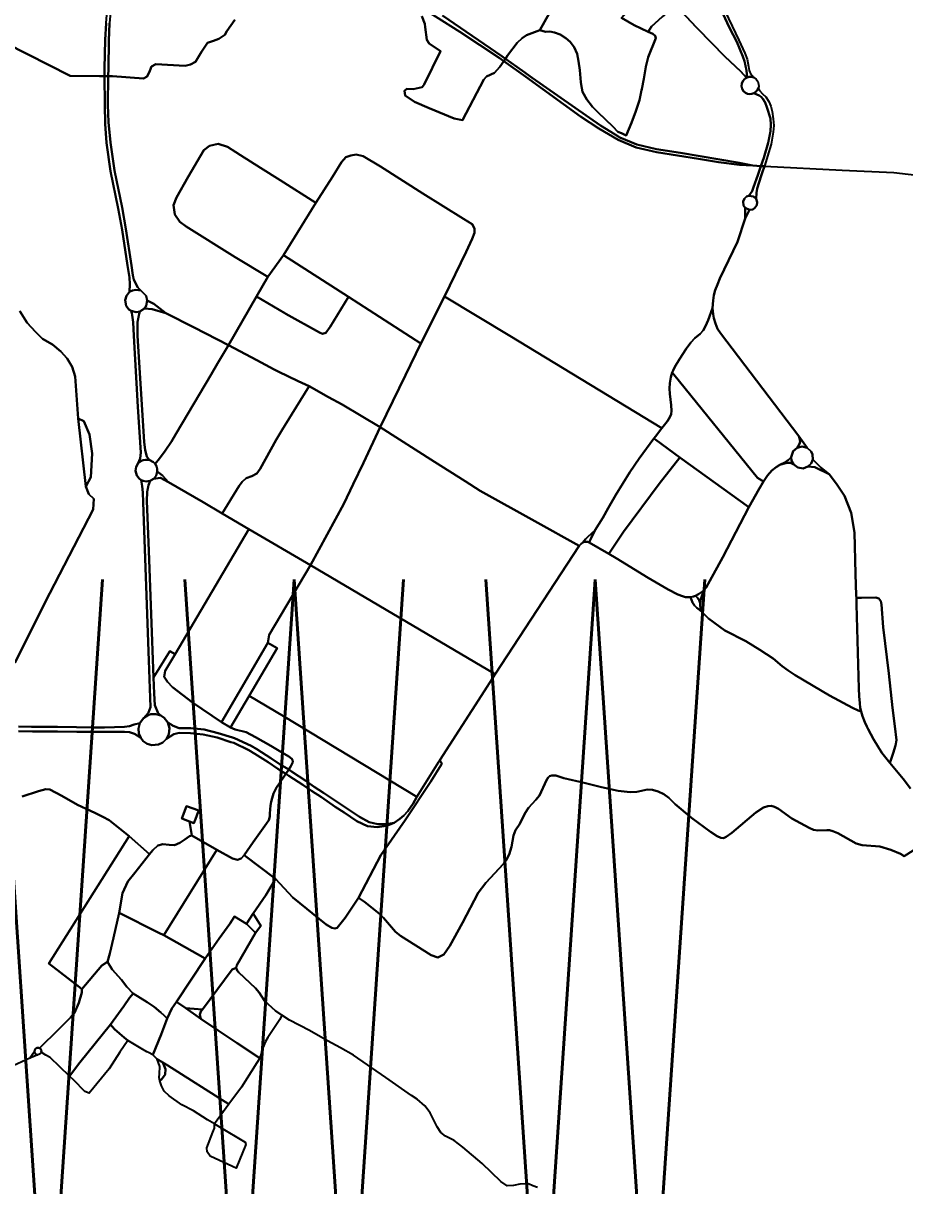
# Model space of a CAD drawing. Header units: millimetres. Extents: x -5124 to 18012, y -6362 to 5362.
# Drawn here: x 1551 to 3516, y -5008 to -2417 of the extents above; entities that cross this region are included whole.
import ezdxf

# ---------------------------------------------------------------- set-up
doc = ezdxf.new("R2010")
doc.units = ezdxf.units.MM
doc.layers.add('brokenLine', color=1, linetype='Continuous')
doc.styles.get("Standard").update_dxf_attribs({"font": 'txt', "bigfont": 'bigfont'})

msp = doc.modelspace()

# ---------------------------------------------------------------- linework, layer by layer
at = {"layer": 'brokenLine', "color": 1}
for points in [[(3004.5, -2376.8), (2989.9, -2390), (2974.8, -2403), (2950.8, -2424.3), (2943.6, -2436.3), (2912.6, -2421.7), (2884.2, -2405.3), (2899.8, -2386.9), (2927.6, -2343.8), (2950.5, -2308.8), (2973.2, -2271.5), (2983.8, -2258.7), (2987.1, -2270), (2989.7, -2308), (2991.5, -2329.5), (2994.5, -2347.8), (3000.2, -2366.2), (3004.5, -2376.8), (3004.5, -2376.8)], [(1736.9, -2318.4), (1740.9, -2320.3), (1745.1, -2321.4), (1749.4, -2321.8), (1753.7, -2321.4), (1757.9, -2320.2), (1754, -2328.8), (1750.7, -2342.4), (1749.1, -2351.6), (1743.2, -2416.8), (1741.5, -2456.2), (1740.6, -2518), (1740.4, -2535.3), (1732.1, -2535.1), (1732, -2517.8), (1733, -2454.4), (1735.5, -2416.7), (1738.2, -2380.3), (1740.1, -2343.5), (1739.6, -2331.6), (1736.9, -2318.4), (1736.9, -2318.4)], [(2415.3, -2368.1), (2523.9, -2436.2), (2611.4, -2494.1), (2621.7, -2501.5), (2613, -2514.6), (2600.9, -2527.3), (2583.1, -2535.6), (2577.2, -2542.2), (2529.8, -2633), (2511, -2629.1), (2455.6, -2606.1), (2422.9, -2591.9), (2401.7, -2578.3), (2400.3, -2567.6), (2405.5, -2563.5), (2419.8, -2564.3), (2440.2, -2559.6), (2444.3, -2553.9), (2480.7, -2479.3), (2455.3, -2462.3), (2450.4, -2454.3), (2446.9, -2425.8), (2446, -2418.7), (2438.9, -2401.5)], [(2485.3, -2399.7), (2617.3, -2490.4), (2625.4, -2496.1), (2621.7, -2501.5), (2611.4, -2494.1), (2523.9, -2436.2), (2415.3, -2368.1)], [(2733.7, -2376.8), (2702.3, -2432.2), (2672.8, -2444), (2662.5, -2450.5), (2652, -2460.8), (2630, -2489.2), (2625.4, -2496.1), (2617.3, -2490.4), (2485.3, -2399.7)], [(2943.6, -2436.3), (2954.1, -2440.7), (2959.6, -2445), (2961, -2450.6), (2943.7, -2493), (2938.6, -2514.3), (2934.3, -2540.8), (2929.6, -2563.9), (2929.1, -2566.5), (2924.2, -2588.9), (2916, -2613.4), (2906.4, -2639.2), (2894.5, -2667.2), (2884.6, -2662.4), (2875.9, -2658.8), (2864.8, -2647.1), (2832.3, -2616.2), (2819.3, -2603.1), (2806.7, -2587.2), (2797.4, -2570.1), (2794.5, -2553.8), (2793.5, -2548.2), (2791.6, -2521.9), (2788.8, -2501.3), (2785.1, -2485.6), (2778.5, -2470.3), (2769.5, -2458.9), (2760.3, -2450.5), (2747.8, -2441.9), (2734.9, -2437.6), (2724.2, -2435.6), (2715, -2435.9), (2702.3, -2432.2), (2733.7, -2376.8)], [(3007.5, -2380), (3050.7, -2426.2), (3054.1, -2429.9), (3114.5, -2491.1), (3150, -2524.6), (3163.1, -2538.5), (3158.2, -2541.7), (3154.5, -2546.2), (3152.4, -2551.7), (3152, -2557.6), (3153.4, -2563.3), (3156.4, -2568.3), (3160.8, -2572.1), (3165.1, -2574.1), (3169.8, -2575.1), (3174.6, -2574.8), (3179.3, -2573.2), (3190.9, -2578.2), (3195.5, -2581.4), (3199.6, -2585.8), (3204.6, -2594.1), (3208.3, -2604.3), (3216.3, -2629.5), (3217.4, -2643.7), (3216.1, -2657.9), (3211.2, -2683.9), (3201.3, -2717.2), (3195.2, -2735.3), (3195.2, -2735.3)], [(3110.3, -2395.6), (3125, -2427.3), (3141.6, -2458.5), (3154.7, -2491.1), (3158.1, -2501.9), (3162.7, -2522.5), (3164.4, -2537.9), (3163.1, -2538.5), (3150, -2524.6), (3114.5, -2491.1), (3054.1, -2429.9), (3050.7, -2426.2), (3007.5, -2380)], [(3108.3, -2375.3), (3146.1, -2454.5), (3159.5, -2484), (3164.1, -2497.3), (3167.3, -2513.5), (3168.5, -2522.3), (3170.1, -2526.4), (3171.9, -2529.1), (3179, -2538.4), (3174.2, -2536.9), (3169.2, -2536.8), (3164.4, -2537.9), (3164.4, -2537.9)], [(2438.9, -2401.5), (2446, -2418.7), (2446.9, -2425.8), (2450.4, -2454.3), (2455.3, -2462.3), (2480.7, -2479.3), (2444.3, -2553.9), (2440.2, -2559.6), (2419.8, -2564.3), (2405.5, -2563.5), (2400.3, -2567.6), (2401.7, -2578.3), (2422.9, -2591.9), (2455.6, -2606.1), (2511, -2629.1), (2529.8, -2633), (2577.2, -2542.2), (2583.1, -2535.6), (2600.9, -2527.3), (2613, -2514.6), (2621.7, -2501.5), (2671, -2536.5), (2793, -2625.1), (2833.5, -2651.5), (2876.9, -2677.3), (2916.7, -2694), (2962.2, -2704.3), (3055.7, -2719.5), (3100.3, -2726.8), (3147.2, -2732.8), (3176.8, -2734.4), (3195.2, -2735.3), (3188.4, -2755.5), (3178.4, -2782.1), (3175.3, -2791.1), (3168.2, -2801.5), (3162.8, -2803.5), (3158.3, -2807.4), (3155.3, -2814.2), (3156.3, -2823.2), (3159.6, -2828.3), (3159.6, -2828.3)], [(3195.2, -2735.3), (3176.8, -2734.4), (3147.1, -2728.4), (3015.5, -2705.7), (2962.2, -2697.7), (2918.5, -2687.4), (2880.8, -2671.9), (2870, -2664.8), (2837.5, -2645.2), (2685.4, -2538.7), (2663.7, -2522.9), (2625.4, -2496.1), (2630, -2489.2), (2652, -2460.8), (2662.5, -2450.5), (2672.8, -2444), (2702.3, -2432.2), (2715, -2435.9), (2724.2, -2435.6), (2734.9, -2437.6), (2747.8, -2441.9), (2760.3, -2450.5), (2769.5, -2458.9), (2778.5, -2470.3), (2785.1, -2485.6), (2788.8, -2501.3), (2791.6, -2521.9), (2793.5, -2548.2), (2794.5, -2553.8), (2797.4, -2570.1), (2806.7, -2587.2), (2819.3, -2603.1), (2832.3, -2616.2), (2864.8, -2647.1), (2875.9, -2658.8), (2884.6, -2662.4), (2894.5, -2667.2), (2906.4, -2639.2), (2916, -2613.4), (2924.2, -2588.9), (2929.1, -2566.5), (2929.6, -2563.9), (2934.3, -2540.8), (2938.6, -2514.3), (2943.7, -2493), (2961, -2450.6), (2959.6, -2445), (2954.1, -2440.7), (2943.6, -2436.3), (2950.8, -2424.3), (2974.8, -2403)], [(2884.2, -2405.3), (2912.6, -2421.7), (2943.6, -2436.3), (2943.6, -2436.3)], [(3164.4, -2537.9), (3162.7, -2522.5), (3158.1, -2501.9), (3154.7, -2491.1), (3141.6, -2458.5), (3125, -2427.3), (3110.3, -2395.6)], [(1735.5, -2416.7), (1733, -2454.4), (1732, -2517.8), (1732.1, -2535.1), (1720.4, -2534.9), (1655.5, -2534.4), (1464.5, -2438.1), (1476.2, -2409.7)], [(3159.6, -2828.3), (3159.9, -2852.2), (3142.5, -2904.5), (3103.8, -2986.2), (3098.2, -2999.1), (3093.2, -3012.2), (3090.1, -3022.8), (3088.5, -3035.2), (3087.4, -3052.3), (3077.4, -3079.1), (3071.7, -3091.9), (3066, -3101.6), (3059.9, -3109.3), (3048.1, -3119), (3038.6, -3128.4), (3028.5, -3142.4), (3013.8, -3165.4), (3003, -3182.8), (2999.1, -3191.2), (2997.5, -3195.5), (2994.6, -3205.8), (2992.2, -3219.2), (2991.5, -3231), (2992, -3242.7), (2995, -3268.5), (2996.1, -3281.1), (2995.2, -3288.2), (2991.5, -3296.4), (2985.9, -3304.7), (2974.3, -3319.6), (2635.3, -3113.9), (2489.9, -3025.7), (2538.2, -2926.7), (2551.2, -2897.9), (2556.6, -2884.2), (2556.4, -2874.3), (2551.6, -2865.1), (2531.9, -2852.7), (2441.3, -2796.8), (2347, -2736.4), (2308.3, -2713.1), (2292.8, -2709.6), (2280.6, -2711.6), (2270, -2715.8), (2259.8, -2726.9), (2240, -2759.3), (2203.2, -2817), (2123.8, -2766.8), (2079.5, -2739), (2035.3, -2711.3), (2024.5, -2704.5), (2006.1, -2692.3), (1985.1, -2686.1), (1965.8, -2690.5), (1953.1, -2700.3), (1918.7, -2759.6), (1892.2, -2805.2), (1885.3, -2822.6), (1888.3, -2843.5), (1899.5, -2860), (1914.1, -2870), (2022.9, -2938.7), (2095.7, -2982.6), (2070.6, -3026.2), (2008.1, -3134.6), (1931.6, -3095.5), (1868.3, -3063.4), (1842.1, -3042.6), (1827.3, -3035), (1824.6, -3024.9), (1812.8, -3013), (1806.1, -3006.1), (1797.5, -2989.1), (1795.1, -2978.3), (1791.9, -2957.3), (1779.7, -2875.5), (1770.9, -2827.5), (1754.2, -2745.2), (1745.4, -2682.7), (1741, -2637.4), (1739.6, -2599), (1740.4, -2535.3), (1749.5, -2535.4), (1818.9, -2539.9), (1827.1, -2535.8), (1832.8, -2522.9), (1836.7, -2513.2), (1846.4, -2508.3), (1911.7, -2511.9), (1923.3, -2509.4), (1934.5, -2502.9), (1948, -2480.9), (1961.8, -2460.7), (1975.1, -2456), (1987, -2452.2), (2000.3, -2442.9), (2004.7, -2435), (2013.6, -2421.9), (2022.7, -2409.6)], [(2022.7, -2409.6), (2013.6, -2421.9), (2004.7, -2435), (2000.3, -2442.9), (1987, -2452.2), (1975.1, -2456), (1961.8, -2460.7), (1948, -2480.9), (1934.5, -2502.9), (1923.3, -2509.4), (1911.7, -2511.9), (1846.4, -2508.3), (1836.7, -2513.2), (1832.8, -2522.9), (1827.1, -2535.8), (1818.9, -2539.9), (1749.5, -2535.4), (1740.4, -2535.3), (1740.6, -2518), (1741.5, -2456.2), (1743.2, -2416.8)], [(1464.5, -2438.1), (1655.5, -2534.4), (1720.4, -2534.9), (1732.1, -2535.1), (1732.5, -2599), (1733.3, -2641.1), (1736.6, -2683.5), (1745.6, -2746.5), (1762.5, -2830), (1771.5, -2877.6), (1783.5, -2957.2), (1787.3, -2984), (1788.4, -2998.4), (1787.3, -3015.8), (1780.6, -3024.3), (1777.7, -3034.3), (1779.9, -3046.6), (1785.9, -3054.7), (1791.6, -3058.2), (1792.7, -3062.9), (1793.9, -3067.3), (1795.5, -3083.3), (1797.2, -3113.4), (1806.1, -3271.9), (1812.6, -3374), (1811.3, -3387.4), (1807.2, -3397.7), (1802.6, -3405.5), (1801.1, -3414.8), (1803.8, -3425.1), (1808.8, -3431.7), (1813.4, -3435), (1815.8, -3449), (1817.2, -3463), (1817.9, -3485.1), (1830.6, -3837.1), (1834.3, -3940.9), (1830.1, -3953), (1818.5, -3965.5), (1810.3, -3976.9), (1798.2, -3979.9), (1787.3, -3983.6), (1776.6, -3984.8), (1754.4, -3986), (1731.5, -3986.2), (1705.2, -3986.2), (1669.7, -3985.8), (1627.2, -3985), (1593.5, -3985.2), (1569.5, -3984.7), (1540.4, -3984.5)], [(3176.8, -2734.4), (3147.2, -2732.8), (3100.3, -2726.8), (3055.7, -2719.5), (2962.2, -2704.3), (2916.7, -2694), (2876.9, -2677.3), (2833.5, -2651.5), (2793, -2625.1), (2671, -2536.5), (2621.7, -2501.5), (2625.4, -2496.1), (2663.7, -2522.9), (2685.4, -2538.7), (2837.5, -2645.2), (2870, -2664.8), (2880.8, -2671.9), (2918.5, -2687.4), (2962.2, -2697.7), (3015.5, -2705.7), (3147.1, -2728.4), (3176.8, -2734.4), (3176.8, -2734.4)], [(1801.7, -3011.3), (1794.4, -3012.7), (1787.3, -3015.8), (1788.4, -2998.4), (1787.3, -2984), (1783.5, -2957.2), (1771.5, -2877.6), (1762.5, -2830), (1745.6, -2746.5), (1736.6, -2683.5), (1733.3, -2641.1), (1732.5, -2599), (1732.1, -2535.1), (1740.4, -2535.3), (1739.6, -2599), (1741, -2637.4), (1745.4, -2682.7), (1754.2, -2745.2), (1770.9, -2827.5), (1779.7, -2875.5), (1791.9, -2957.3), (1795.1, -2978.3), (1797.5, -2989.1), (1806.1, -3006.1), (1812.8, -3013), (1801.7, -3011.3), (1801.7, -3011.3)], [(3179, -2538.4), (3184.4, -2542), (3188.2, -2547.2), (3190, -2552.6), (3190.1, -2558.2), (3189.1, -2561.9), (3188.3, -2564.3), (3184.6, -2569.6), (3179.3, -2573.2), (3174.6, -2574.8), (3169.8, -2575.1), (3165.1, -2574.1), (3160.8, -2572.1), (3156.4, -2568.3), (3153.4, -2563.3), (3152, -2557.6), (3152.4, -2551.7), (3154.5, -2546.2), (3158.2, -2541.7), (3163.1, -2538.5), (3164.4, -2537.9), (3169.2, -2536.8), (3174.2, -2536.9), (3179, -2538.4), (3179, -2538.4)], [(3179.3, -2573.2), (3184.6, -2569.6), (3188.3, -2564.3), (3189.1, -2561.9), (3192.1, -2567.3), (3198.5, -2574.3), (3205.7, -2580.9), (3213, -2591.5), (3216.8, -2601.7), (3219.9, -2613.8), (3222.5, -2630.1), (3223.5, -2645.2), (3222, -2659.9), (3217.6, -2686.3), (3210, -2713.1), (3208.6, -2718.3), (3202.7, -2735.7), (3195.2, -2735.3), (3201.3, -2717.2), (3211.2, -2683.9), (3216.1, -2657.9), (3217.4, -2643.7), (3216.3, -2629.5), (3208.3, -2604.3), (3204.6, -2594.1), (3199.6, -2585.8), (3195.5, -2581.4), (3190.9, -2578.2), (3179.3, -2573.2), (3179.3, -2573.2)], [(2095.7, -2982.6), (2022.9, -2938.7), (1914.1, -2870), (1899.5, -2860), (1888.3, -2843.5), (1885.3, -2822.6), (1892.2, -2805.2), (1918.7, -2759.6), (1953.1, -2700.3), (1965.8, -2690.5), (1985.1, -2686.1), (2006.1, -2692.3), (2024.5, -2704.5), (2035.3, -2711.3), (2079.5, -2739), (2123.8, -2766.8), (2203.2, -2817), (2130.8, -2934.1), (2095.7, -2982.6), (2095.7, -2982.6)], [(2203.2, -2817), (2240, -2759.3), (2259.8, -2726.9), (2270, -2715.8), (2280.6, -2711.6), (2292.8, -2709.6), (2308.3, -2713.1), (2347, -2736.4), (2441.3, -2796.8), (2531.9, -2852.7), (2551.6, -2865.1), (2556.4, -2874.3), (2556.6, -2884.2), (2551.2, -2897.9), (2538.2, -2926.7), (2489.9, -3025.7), (2436.8, -3130.8), (2276.1, -3027), (2130.8, -2934.1), (2203.2, -2817), (2203.2, -2817)], [(3528.2, -4122.2), (3512, -4101.1), (3482.4, -4065.5), (3485.2, -4057.1), (3489.7, -4043.8), (3495.3, -4026.7), (3497, -4014.8), (3493.2, -3983.7), (3488.3, -3942.7), (3480, -3865.9), (3467.9, -3762.6), (3463.8, -3712.1), (3462.1, -3705.2), (3457.9, -3698.9), (3450.9, -3697.2), (3419.3, -3697.5), (3415.3, -3697.6), (3407.9, -3697.8), (3407.7, -3692.5), (3406.2, -3644.1), (3403.4, -3551.9), (3396.2, -3508.3), (3381.4, -3470.6), (3363.9, -3443.6), (3346.9, -3422.2), (3328.3, -3407.2), (3320.1, -3399.3), (3310.6, -3389.2), (3310, -3378.3), (3306.7, -3371.2), (3298.1, -3363.6), (3279.3, -3337.6), (3104.9, -3108.1), (3098.6, -3097.9), (3093.8, -3086.3), (3090.2, -3074.5), (3088.4, -3065.1), (3087.4, -3052.3), (3088.5, -3035.2), (3090.1, -3022.8), (3093.2, -3012.2), (3098.2, -2999.1), (3103.8, -2986.2), (3142.5, -2904.5), (3159.9, -2852.2), (3169.9, -2833), (3176.9, -2831.9), (3181.8, -2828.8), (3186, -2822.3), (3186.8, -2815.8), (3184.4, -2808.7), (3185.5, -2795.1), (3187, -2785.1), (3195.5, -2757.2), (3197.7, -2750.8), (3202.7, -2735.7), (3376.4, -2744.2), (3491.3, -2749.4), (3554.9, -2757.3)], [(3184.4, -2808.7), (3178.3, -2803), (3168.2, -2801.5), (3175.3, -2791.1), (3178.4, -2782.1), (3188.4, -2755.5), (3195.2, -2735.3), (3202.7, -2735.7), (3197.7, -2750.8), (3195.5, -2757.2), (3187, -2785.1), (3185.5, -2795.1), (3184.4, -2808.7), (3184.4, -2808.7)], [(3184.4, -2808.7), (3186.8, -2815.8), (3186, -2822.3), (3181.8, -2828.8), (3176.9, -2831.9), (3169.9, -2833), (3159.6, -2828.3), (3156.3, -2823.2), (3155.3, -2814.2), (3158.3, -2807.4), (3162.8, -2803.5), (3168.2, -2801.5), (3178.3, -2803), (3184.4, -2808.7), (3184.4, -2808.7)], [(3159.6, -2828.3), (3169.9, -2833), (3159.9, -2852.2), (3159.6, -2828.3), (3159.6, -2828.3)], [(2070.6, -3026.2), (2095.7, -2982.6), (2130.8, -2934.1), (2276.1, -3027), (2234.7, -3093.4), (2225.5, -3107.2), (2218.1, -3109.2), (2211, -3106), (2136.3, -3064.6), (2133.7, -3063.2), (2070.6, -3026.2), (2070.6, -3026.2)], [(1827.3, -3035), (1824.9, -3046.7), (1821, -3052.7), (1810.8, -3059.6), (1802.2, -3061), (1791.6, -3058.2), (1785.9, -3054.7), (1779.9, -3046.6), (1777.7, -3034.3), (1780.6, -3024.3), (1787.3, -3015.8), (1794.4, -3012.7), (1801.7, -3011.3), (1812.8, -3013), (1824.6, -3024.9), (1827.3, -3035), (1827.3, -3035)], [(2346.4, -3317.2), (2261.3, -3267.1), (2230.9, -3250.2), (2187.9, -3226.1), (2163.7, -3214.6), (2118.9, -3193.3), (2110.4, -3188.8), (2071.7, -3168.3), (2008.1, -3134.6), (2070.6, -3026.2), (2133.7, -3063.2), (2136.3, -3064.6), (2211, -3106), (2218.1, -3109.2), (2225.5, -3107.2), (2234.7, -3093.4), (2276.1, -3027), (2436.8, -3130.8), (2402.6, -3201.3), (2346.4, -3317.2), (2346.4, -3317.2)], [(2974.3, -3319.6), (2959.8, -3338.2), (2956.7, -3342.3), (2923.3, -3387.4), (2902.7, -3417.6), (2871.9, -3467.8), (2854.6, -3497.4), (2842.9, -3519.4), (2824.9, -3547.2), (2809.1, -3562), (2803.9, -3566.7), (2797.8, -3574.4), (2794.1, -3576.9), (2790, -3581.5), (2690.9, -3526.8), (2569.3, -3459.4), (2535.6, -3437.8), (2467.8, -3394.5), (2346.4, -3317.2), (2402.6, -3201.3), (2436.8, -3130.8), (2489.9, -3025.7), (2635.3, -3113.9), (2974.3, -3319.6), (2974.3, -3319.6)], [(1810.8, -3059.6), (1821, -3052.7), (1838.3, -3054.5), (1868.3, -3063.4), (1931.6, -3095.5), (2008.1, -3134.6), (1984.1, -3175.2), (1969.7, -3199.6), (1891.9, -3331.1), (1881, -3348.9), (1867.2, -3370.3), (1854.3, -3387.4), (1844.6, -3399), (1841, -3395.3), (1831.6, -3390.4), (1826, -3382.5), (1822.3, -3368.7), (1820.3, -3350), (1805.7, -3113.6), (1805.5, -3083.4), (1809.5, -3064.8), (1810.8, -3059.6), (1810.8, -3059.6)], [(1821, -3052.7), (1824.9, -3046.7), (1827.3, -3035), (1842.1, -3042.6), (1868.3, -3063.4), (1838.3, -3054.5), (1821, -3052.7), (1821, -3052.7)], [(3275.7, -3363.4), (3267, -3371.1), (3262.6, -3383.9), (3256.3, -3390.4), (3248.1, -3396), (3237.1, -3401.5), (3229.1, -3406.3), (3219.6, -3413.8), (3209.9, -3425.3), (3201, -3438.4), (3187.4, -3430), (3001.1, -3200), (2997.5, -3195.5), (2999.1, -3191.2), (3003, -3182.8), (3013.8, -3165.4), (3028.5, -3142.4), (3038.6, -3128.4), (3048.1, -3119), (3059.9, -3109.3), (3066, -3101.6), (3071.7, -3091.9), (3077.4, -3079.1), (3087.4, -3052.3), (3088.4, -3065.1), (3090.2, -3074.5), (3093.8, -3086.3), (3098.6, -3097.9), (3104.9, -3108.1), (3279.3, -3337.6), (3282.6, -3349.2), (3281, -3354.5), (3275.7, -3363.4), (3275.7, -3363.4)], [(1543.1, -3058.8), (1559.6, -3084.5), (1577.8, -3105), (1593.6, -3120.2), (1615.9, -3133.1), (1634.5, -3148.3), (1648.9, -3164.1), (1659.9, -3182.7), (1666.2, -3204.7), (1673.4, -3297.7), (1690.5, -3449.7), (1696.9, -3466.3), (1708, -3477.3), (1706.4, -3500.4), (1609.7, -3687.4), (1532.3, -3842.3)], [(1532.3, -3842.3), (1609.7, -3687.4), (1706.4, -3500.4), (1708, -3477.3), (1696.9, -3466.3), (1690.5, -3449.7), (1701.2, -3428.6), (1704, -3376.1), (1698.3, -3333.8), (1685.6, -3304), (1673.4, -3297.7), (1666.2, -3204.7), (1659.9, -3182.7), (1648.9, -3164.1), (1634.5, -3148.3), (1615.9, -3133.1), (1593.6, -3120.2), (1577.8, -3105), (1559.6, -3084.5), (1543.1, -3058.8)], [(1817.9, -3390.8), (1814.4, -3392.2), (1807.2, -3397.7), (1811.3, -3387.4), (1812.6, -3374), (1806.1, -3271.9), (1797.2, -3113.4), (1795.5, -3083.3), (1793.9, -3067.3), (1792.7, -3062.9), (1791.6, -3058.2), (1802.2, -3061), (1810.8, -3059.6), (1809.5, -3064.8), (1805.5, -3083.4), (1805.7, -3113.6), (1820.3, -3350), (1822.3, -3368.7), (1826, -3382.5), (1831.6, -3390.4), (1823.1, -3389.7), (1817.9, -3390.8), (1817.9, -3390.8)], [(2187.9, -3226.1), (2149.2, -3288.3), (2127.7, -3322.9), (2119.2, -3338), (2114.8, -3345.7), (2078.5, -3410.2), (2071.6, -3420.8), (2060.1, -3426.4), (2047.3, -3430.8), (2038.9, -3439.2), (2031.7, -3447.9), (1994.5, -3509.8), (1951.7, -3484.7), (1874.7, -3439.5), (1861.4, -3424.6), (1849.5, -3416.2), (1849.3, -3410.3), (1847.7, -3404.5), (1844.6, -3399), (1854.3, -3387.4), (1867.2, -3370.3), (1881, -3348.9), (1891.9, -3331.1), (1969.7, -3199.6), (1984.1, -3175.2), (2008.1, -3134.6), (2071.7, -3168.3), (2110.4, -3188.8), (2118.9, -3193.3), (2163.7, -3214.6), (2187.9, -3226.1), (2187.9, -3226.1)], [(2997.5, -3195.5), (3001.1, -3200), (3187.4, -3430), (3201, -3438.4), (3191.2, -3454.6), (3168, -3495.7), (3014, -3385.1), (2960.9, -3345.5), (2956.7, -3342.3), (2959.8, -3338.2), (2974.3, -3319.6), (2985.9, -3304.7), (2991.5, -3296.4), (2995.2, -3288.2), (2996.1, -3281.1), (2995, -3268.5), (2992, -3242.7), (2991.5, -3231), (2992.2, -3219.2), (2994.6, -3205.8), (2997.5, -3195.5), (2997.5, -3195.5)], [(2190.7, -3624.6), (2053.9, -3544.6), (1994.5, -3509.8), (2031.7, -3447.9), (2038.9, -3439.2), (2047.3, -3430.8), (2060.1, -3426.4), (2071.6, -3420.8), (2078.5, -3410.2), (2114.8, -3345.7), (2119.2, -3338), (2127.7, -3322.9), (2149.2, -3288.3), (2187.9, -3226.1), (2230.9, -3250.2), (2261.3, -3267.1), (2346.4, -3317.2), (2309, -3396.5), (2286, -3444.6), (2265.1, -3488.4), (2190.7, -3624.6), (2190.7, -3624.6)], [(1690.5, -3449.7), (1673.4, -3297.7), (1685.6, -3304), (1698.3, -3333.8), (1704, -3376.1), (1701.2, -3428.6), (1690.5, -3449.7), (1690.5, -3449.7)], [(2790, -3581.5), (2602.9, -3867.8), (2190.7, -3624.6), (2265.1, -3488.4), (2286, -3444.6), (2309, -3396.5), (2346.4, -3317.2), (2467.8, -3394.5), (2535.6, -3437.8), (2569.3, -3459.4), (2690.9, -3526.8), (2790, -3581.5), (2790, -3581.5)], [(3279.3, -3337.6), (3298.1, -3363.6), (3286.8, -3360.7), (3275.7, -3363.4), (3281, -3354.5), (3282.6, -3349.2), (3279.3, -3337.6), (3279.3, -3337.6)], [(2824.9, -3547.2), (2842.9, -3519.4), (2854.6, -3497.4), (2871.9, -3467.8), (2902.7, -3417.6), (2923.3, -3387.4), (2956.7, -3342.3), (2960.9, -3345.5), (3014, -3385.1), (2968.3, -3443.8), (2889, -3550.3), (2855.9, -3599.6), (2811.9, -3574.1), (2813.5, -3570.9), (2815.8, -3566.1), (2824.9, -3547.2), (2824.9, -3547.2)], [(3310.6, -3389.2), (3306.8, -3398.4), (3300, -3405.2), (3289, -3409), (3277.7, -3407.3), (3268.1, -3400.3), (3263.5, -3391.7), (3262.6, -3383.9), (3267, -3371.1), (3275.7, -3363.4), (3286.8, -3360.7), (3298.1, -3363.6), (3306.7, -3371.2), (3310, -3378.3), (3310.6, -3389.2), (3310.6, -3389.2)], [(1831.6, -3390.4), (1841, -3395.3), (1844.6, -3399), (1847.7, -3404.5), (1849.3, -3410.3), (1849.5, -3416.2), (1846.7, -3425.4), (1841, -3432.4), (1834, -3436.6), (1828.6, -3437.9), (1824.5, -3438.2), (1818, -3437), (1813.4, -3435), (1808.8, -3431.7), (1803.8, -3425.1), (1801.1, -3414.8), (1802.6, -3405.5), (1807.2, -3397.7), (1814.4, -3392.2), (1817.9, -3390.8), (1823.1, -3389.7), (1831.6, -3390.4), (1831.6, -3390.4)], [(3038, -3695.9), (3032.7, -3696.4), (3027.1, -3695.9), (3019.9, -3694.2), (3010.1, -3690.4), (2988, -3679), (2943.6, -3653.3), (2872.1, -3609.5), (2855.9, -3599.6), (2889, -3550.3), (2968.3, -3443.8), (3014, -3385.1), (3168, -3495.7), (3110.3, -3606.8), (3072.7, -3674.3), (3069.3, -3679), (3062.4, -3685.2), (3055.6, -3689.7), (3048.9, -3693.1), (3044.5, -3694.8), (3038, -3695.9), (3038, -3695.9)], [(3237.1, -3401.5), (3248.1, -3396), (3256.3, -3390.4), (3262.6, -3383.9), (3263.5, -3391.7), (3268.1, -3400.3), (3261.2, -3397.1), (3255.4, -3396.8), (3247.9, -3398.3), (3237.1, -3401.5), (3237.1, -3401.5)], [(3300, -3405.2), (3306.8, -3398.4), (3310.6, -3389.2), (3320.1, -3399.3), (3328.3, -3407.2), (3346.9, -3422.2), (3315.2, -3406.4), (3300, -3405.2), (3300, -3405.2)], [(1849.5, -3416.2), (1861.4, -3424.6), (1874.7, -3439.5), (1857, -3430.3), (1841, -3432.4), (1846.7, -3425.4), (1849.5, -3416.2), (1849.5, -3416.2)], [(3418.2, -3951.1), (3411.5, -3948.8), (3399.3, -3942.8), (3348, -3915), (3271.6, -3870.1), (3255.7, -3859.7), (3242.1, -3850.1), (3222.5, -3833.1), (3192.8, -3813.1), (3161.3, -3794.5), (3114.7, -3770.7), (3077.9, -3743.6), (3069, -3735), (3062.2, -3727.1), (3060.4, -3720.3), (3059.7, -3714.6), (3060, -3709.5), (3061.4, -3700.7), (3063.9, -3691.5), (3069.3, -3679), (3072.7, -3674.3), (3110.3, -3606.8), (3168, -3495.7), (3191.2, -3454.6), (3201, -3438.4), (3209.9, -3425.3), (3219.6, -3413.8), (3229.1, -3406.3), (3237.1, -3401.5), (3247.9, -3398.3), (3255.4, -3396.8), (3261.2, -3397.1), (3268.1, -3400.3), (3277.7, -3407.3), (3289, -3409), (3300, -3405.2), (3315.2, -3406.4), (3346.9, -3422.2), (3363.9, -3443.6), (3381.4, -3470.6), (3396.2, -3508.3), (3403.4, -3551.9), (3406.2, -3644.1), (3407.7, -3692.5), (3407.9, -3697.8), (3408.3, -3712.3), (3413.1, -3899.8), (3414, -3916.6), (3415.3, -3932.3), (3416.5, -3942.7), (3418.2, -3951.1), (3418.2, -3951.1)], [(1834, -3436.6), (1830, -3446.8), (1827.1, -3461.1), (1826.3, -3481.7), (1830.7, -3593.1), (1840.8, -3874.8), (1842.6, -3910.9), (1844.3, -3936.9), (1850.6, -3952.9), (1857.7, -3959.9), (1846.1, -3956.5), (1835.2, -3957), (1830.7, -3958.2), (1818.5, -3965.5), (1830.1, -3953), (1834.3, -3940.9), (1830.6, -3837.1), (1817.9, -3485.1), (1817.2, -3463), (1815.8, -3449), (1813.4, -3435), (1818, -3437), (1824.5, -3438.2), (1828.6, -3437.9), (1834, -3436.6), (1834, -3436.6)], [(2053.9, -3544.6), (1889.2, -3823.3), (1877.5, -3816.2), (1840.8, -3874.8), (1830.7, -3593.1), (1826.3, -3481.7), (1827.1, -3461.1), (1830, -3446.8), (1834, -3436.6), (1841, -3432.4), (1857, -3430.3), (1874.7, -3439.5), (1951.7, -3484.7), (1994.5, -3509.8), (2053.9, -3544.6), (2053.9, -3544.6)], [(1889.2, -3823.3), (2053.9, -3544.6), (2190.7, -3624.6), (2099.2, -3779.9), (2095.8, -3797.7), (2031.5, -3908.5), (1992.9, -3974.9), (1927.7, -3930.7), (1883.5, -3896.8), (1872.2, -3884.5), (1864.7, -3873.9), (1867.4, -3860.2), (1889.2, -3823.3), (1889.2, -3823.3)], [(2797.8, -3574.4), (2803.9, -3566.7), (2809.1, -3562), (2824.9, -3547.2), (2815.8, -3566.1), (2813.5, -3570.9), (2811.9, -3574.1), (2808.8, -3573), (2806, -3572.7), (2801.9, -3573), (2797.8, -3574.4), (2797.8, -3574.4)], [(3534.4, -4260.8), (3514.5, -4273.1), (3506.2, -4268), (3485, -4259.2), (3459.8, -4251.6), (3420.9, -4248.4), (3407.5, -4244.8), (3366.7, -4222.3), (3355.1, -4217.5), (3348, -4215.2), (3341.8, -4215.2), (3322, -4216.3), (3312.2, -4214.8), (3302.4, -4210), (3264, -4189.4), (3234, -4168.1), (3225, -4163.2), (3218.1, -4161), (3210.2, -4161.5), (3201, -4164.6), (3183.9, -4176.1), (3130.6, -4221), (3117.5, -4230.4), (3111.5, -4232.9), (3105.7, -4232.6), (3097.6, -4228.8), (3082.8, -4219), (3040.2, -4187.9), (3003.9, -4157.6), (2989.7, -4143.6), (2978.5, -4135.3), (2965.7, -4129.4), (2953.4, -4125.5), (2942.5, -4124.6), (2918.4, -4129.8), (2903.5, -4130.3), (2877.2, -4127.9), (2839.9, -4119.7), (2819.2, -4114.3), (2801.3, -4110), (2756.1, -4099.1), (2738, -4093.7), (2728.7, -4093.8), (2724.1, -4095.1), (2720.9, -4097.7), (2717.1, -4104), (2701.7, -4138.3), (2693.4, -4147.7), (2676.9, -4165.8), (2668.9, -4178.2), (2657.8, -4201), (2648.2, -4215.3), (2643.6, -4227.1), (2639.3, -4252.4), (2633.7, -4269.4), (2627.5, -4282.5), (2620.9, -4290.5), (2581.9, -4332.6), (2564.8, -4354.9), (2530.2, -4422), (2501.5, -4472.9), (2488.1, -4492.2), (2475.1, -4498.9), (2459.7, -4493.8), (2391.3, -4450.8), (2380.7, -4441.6), (2354.1, -4410.7), (2344.6, -4401.8), (2311.6, -4375.3), (2297.8, -4366.3), (2347.7, -4271.2), (2401.9, -4193), (2459.3, -4107.1), (2482.1, -4069.9), (2483.9, -4066.9), (2480.9, -4062.1), (2479.2, -4059.3), (2572.4, -3915), (2602.9, -3867.8), (2790, -3581.5), (2794.1, -3576.9), (2797.8, -3574.4), (2797.8, -3574.4)], [(2797.8, -3574.4), (2801.9, -3573), (2806, -3572.7), (2808.8, -3573), (2811.9, -3574.1), (2855.9, -3599.6), (2872.1, -3609.5), (2943.6, -3653.3), (2988, -3679), (3010.1, -3690.4), (3019.9, -3694.2), (3027.1, -3695.9), (3032.7, -3696.4), (3038, -3695.9), (3042.5, -3708), (3046.9, -3714.6), (3052.5, -3719.9), (3062.2, -3727.1), (3069, -3735), (3077.9, -3743.6), (3114.7, -3770.7), (3161.3, -3794.5), (3192.8, -3813.1), (3222.5, -3833.1), (3242.1, -3850.1), (3255.7, -3859.7), (3271.6, -3870.1), (3348, -3915), (3399.3, -3942.8), (3411.5, -3948.8), (3418.2, -3951.1), (3421.3, -3961.4), (3426.8, -3975), (3431.2, -3984.6), (3433.9, -3990), (3445.7, -4012.8), (3464.7, -4043.3), (3482.4, -4065.5), (3512, -4101.1), (3528.2, -4122.2)], [(2602.9, -3867.8), (2572.4, -3915), (2479.2, -4059.3), (2476.4, -4063.7), (2428.2, -4141.1), (2130.7, -3961), (2054.5, -3916), (2117, -3809.7), (2095.8, -3797.7), (2099.2, -3779.9), (2190.7, -3624.6), (2602.9, -3867.8), (2602.9, -3867.8)], [(3060, -3709.5), (3059.7, -3714.6), (3060.4, -3720.3), (3062.2, -3727.1), (3052.5, -3719.9), (3046.9, -3714.6), (3042.5, -3708), (3038, -3695.9), (3044.5, -3694.8), (3048.9, -3693.1), (3054, -3697.5), (3057.7, -3703.1), (3060, -3709.5), (3060, -3709.5)], [(3048.9, -3693.1), (3055.6, -3689.7), (3062.4, -3685.2), (3069.3, -3679), (3063.9, -3691.5), (3061.4, -3700.7), (3060, -3709.5), (3057.7, -3703.1), (3054, -3697.5), (3048.9, -3693.1), (3048.9, -3693.1)], [(3433.9, -3990), (3431.2, -3984.6), (3426.8, -3975), (3421.3, -3961.4), (3418.2, -3951.1), (3416.5, -3942.7), (3415.3, -3932.3), (3414, -3916.6), (3413.1, -3899.8), (3408.3, -3712.3), (3407.9, -3697.8), (3415.3, -3697.6), (3419.3, -3697.5), (3450.9, -3697.2), (3457.9, -3698.9), (3462.1, -3705.2), (3463.8, -3712.1), (3467.9, -3762.6), (3480, -3865.9), (3488.3, -3942.7), (3493.2, -3983.7), (3497, -4014.8), (3495.3, -4026.7), (3489.7, -4043.8), (3485.2, -4057.1), (3482.4, -4065.5), (3464.7, -4043.3), (3445.7, -4012.8), (3433.9, -3990), (3433.9, -3990)], [(1992.9, -3974.9), (2031.5, -3908.5), (2095.8, -3797.7), (2117, -3809.7), (2054.5, -3916), (2012.6, -3986.2), (1992.9, -3974.9), (1992.9, -3974.9)], [(1857.7, -3959.9), (1850.6, -3952.9), (1844.3, -3936.9), (1842.6, -3910.9), (1840.8, -3874.8), (1877.5, -3816.2), (1889.2, -3823.3), (1867.4, -3860.2), (1864.7, -3873.9), (1872.2, -3884.5), (1883.5, -3896.8), (1927.7, -3930.7), (1992.9, -3974.9), (2012.6, -3986.2), (2017.9, -3988.7), (2022.9, -3991.2), (2047.6, -3997.3), (2068.3, -4008.3), (2102.4, -4027.5), (2121.5, -4038.6), (2142.6, -4051.4), (2149.4, -4056.7), (2151.2, -4059.3), (2151.4, -4062.2), (2151.1, -4065.3), (2147.5, -4072.8), (2142.4, -4080.5), (2123.6, -4069.1), (2102.3, -4054.8), (2071.3, -4034.7), (2058.5, -4027.3), (2021.8, -4010.3), (2017, -4008.8), (1985.5, -3998.8), (1953.8, -3991.3), (1924.1, -3987.9), (1898.4, -3988), (1884.7, -3983.1), (1873.1, -3975.1), (1864.9, -3964.7), (1857.7, -3959.9), (1857.7, -3959.9)], [(2142.4, -4080.5), (2147.5, -4072.8), (2151.1, -4065.3), (2151.4, -4062.2), (2151.2, -4059.3), (2149.4, -4056.7), (2142.6, -4051.4), (2121.5, -4038.6), (2102.4, -4027.5), (2068.3, -4008.3), (2047.6, -3997.3), (2022.9, -3991.2), (2017.9, -3988.7), (2012.6, -3986.2), (2054.5, -3916), (2130.7, -3961), (2428.2, -4141.1), (2420, -4156.1), (2407.9, -4173), (2399.2, -4182.7), (2390.1, -4189.9), (2377.4, -4198.7), (2359.3, -4202.3), (2341.4, -4202.1), (2321.6, -4197.4), (2300.5, -4185.6), (2271.1, -4166.3), (2251.3, -4153.1), (2219.8, -4132.2), (2199.3, -4118.5), (2180.9, -4105.5), (2148.7, -4084.4), (2142.4, -4080.5), (2142.4, -4080.5)], [(1873.1, -3975.1), (1876.9, -3988.2), (1875.6, -4001.2), (1870.2, -4011.9), (1862.2, -4019.8), (1851.9, -4024.7), (1837.7, -4025.9), (1827, -4022.7), (1818.2, -4016.7), (1812.7, -4009.9), (1808.4, -4000.2), (1807.3, -3988.8), (1810.3, -3976.9), (1818.5, -3965.5), (1830.7, -3958.2), (1835.2, -3957), (1846.1, -3956.5), (1857.7, -3959.9), (1864.9, -3964.7), (1873.1, -3975.1), (1873.1, -3975.1)], [(1540.4, -3984.5), (1569.5, -3984.7), (1593.5, -3985.2), (1627.2, -3985), (1669.7, -3985.8), (1705.2, -3986.2), (1731.5, -3986.2), (1754.4, -3986), (1776.6, -3984.8), (1787.3, -3983.6), (1798.2, -3979.9), (1810.3, -3976.9), (1807.3, -3988.8), (1808.4, -4000.2), (1812.7, -4009.9), (1812.7, -4009.9)], [(2136, -4089.9), (2118.1, -4078.3), (2097, -4063.7), (2067.3, -4044.9), (2053.9, -4037.3), (2019.8, -4020.9), (2013.8, -4019), (1982.9, -4008.9), (1951.7, -4002.2), (1923.4, -3998.9), (1898.5, -3998.4), (1886.5, -4001.7), (1870.2, -4011.9), (1875.6, -4001.2), (1876.9, -3988.2), (1873.1, -3975.1), (1884.7, -3983.1), (1898.4, -3988), (1924.1, -3987.9), (1953.8, -3991.3), (1985.5, -3998.8), (2017, -4008.8), (2021.8, -4010.3), (2058.5, -4027.3), (2071.3, -4034.7), (2102.3, -4054.8), (2123.6, -4069.1), (2142.4, -4080.5), (2136, -4089.9), (2136, -4089.9)], [(1540.1, -3995), (1571.2, -3995.3), (1592.8, -3995.3), (1626.9, -3995.8), (1669.9, -3996.2), (1704.5, -3996), (1730.5, -3996), (1753.7, -3996), (1776.2, -3996), (1787.3, -3996.8), (1798.4, -4000.6), (1812.7, -4009.9), (1818.2, -4016.7), (1827, -4022.7), (1837.7, -4025.9), (1851.9, -4024.7), (1862.2, -4019.8), (1870.2, -4011.9), (1886.5, -4001.7), (1898.5, -3998.4), (1923.4, -3998.9), (1951.7, -4002.2), (1982.9, -4008.9), (2013.8, -4019), (2019.8, -4020.9), (2053.9, -4037.3), (2067.3, -4044.9), (2097, -4063.7), (2118.1, -4078.3), (2136, -4089.9), (2131.8, -4096.3), (2115.2, -4120.1), (2108.9, -4133.9), (2105.8, -4143.8), (2103.5, -4152.1), (2102, -4160.5), (2100.6, -4178.4), (2100.3, -4184.9), (2097.8, -4192.7), (2092.6, -4200.4), (2063.1, -4242.1), (2043.1, -4270.8), (2036.5, -4278.6), (2028.3, -4281.8), (2017.1, -4278.7), (1982.3, -4259.2), (1926.8, -4227.2), (1921.7, -4196.2), (1931.2, -4199.8), (1934.7, -4190.5), (1940.9, -4174.2), (1941.9, -4171.7), (1914.6, -4161.5), (1904.2, -4189.7), (1921.7, -4196.2), (1926.8, -4227.2)], [(1812.7, -4009.9), (1798.4, -4000.6), (1787.3, -3996.8), (1776.2, -3996), (1753.7, -3996), (1730.5, -3996), (1704.5, -3996), (1669.9, -3996.2), (1626.9, -3995.8), (1592.8, -3995.3), (1571.2, -3995.3), (1540.1, -3995)], [(2043.1, -4270.8), (2063.1, -4242.1), (2092.6, -4200.4), (2097.8, -4192.7), (2100.3, -4184.9), (2100.6, -4178.4), (2102, -4160.5), (2103.5, -4152.1), (2105.8, -4143.8), (2108.9, -4133.9), (2115.2, -4120.1), (2131.8, -4096.3), (2136, -4089.9), (2142.8, -4094.3), (2173.9, -4114.5), (2193.5, -4127.4), (2215.8, -4141.9), (2245.8, -4163.2), (2266, -4175.6), (2294.4, -4195.3), (2318.3, -4206.2), (2340, -4209), (2360.2, -4205.4), (2377.4, -4198.7), (2390.1, -4189.9), (2399.2, -4182.7), (2407.9, -4173), (2420, -4156.1), (2428.2, -4141.1), (2476.4, -4063.7), (2479.2, -4059.3), (2480.9, -4062.1), (2483.9, -4066.9), (2482.1, -4069.9), (2459.3, -4107.1), (2401.9, -4193), (2347.7, -4271.2), (2297.8, -4366.3), (2268.4, -4410.6), (2250.6, -4433.3), (2245.2, -4434.2), (2238.7, -4432.9), (2225.6, -4425.2), (2151.9, -4365.6), (2112.8, -4324), (2043.1, -4270.8), (2043.1, -4270.8)], [(2377.4, -4198.7), (2360.2, -4205.4), (2340, -4209), (2318.3, -4206.2), (2294.4, -4195.3), (2266, -4175.6), (2245.8, -4163.2), (2215.8, -4141.9), (2193.5, -4127.4), (2173.9, -4114.5), (2142.8, -4094.3), (2136, -4089.9), (2142.4, -4080.5), (2148.7, -4084.4), (2180.9, -4105.5), (2199.3, -4118.5), (2219.8, -4132.2), (2251.3, -4153.1), (2271.1, -4166.3), (2300.5, -4185.6), (2321.6, -4197.4), (2341.4, -4202.1), (2359.3, -4202.3), (2377.4, -4198.7), (2377.4, -4198.7)], [(2696.9, -5011.9), (2686.3, -5007.7), (2676.9, -5003.6), (2657.9, -5004), (2643.6, -5007.2), (2629.3, -5008), (2615, -4998.5), (2574, -4958.3), (2530.3, -4922.1), (2511.2, -4906.6), (2492.2, -4897), (2481.4, -4889.1), (2473.5, -4876.3), (2458, -4845.3), (2445.7, -4829.4), (2428.6, -4815.1), (2416, -4806.3), (2358.6, -4766.2), (2287.1, -4716.8), (2258.1, -4700.1), (2228.7, -4684.6), (2188.5, -4661.5), (2144.4, -4638.9), (2127.4, -4627.6), (2113, -4618.2), (2088.4, -4595.5), (2076.4, -4576.9), (2068.5, -4567.8), (2031.1, -4532.8), (2027.7, -4527.7), (2025.6, -4521.9), (2026.9, -4516), (2068.8, -4444.4), (2080.1, -4428.3), (2063.3, -4401.4), (2091.3, -4360.1), (2112.8, -4324), (2151.9, -4365.6), (2225.6, -4425.2), (2238.7, -4432.9), (2245.2, -4434.2), (2250.6, -4433.3), (2268.4, -4410.6), (2297.8, -4366.3), (2311.6, -4375.3), (2344.6, -4401.8), (2354.1, -4410.7), (2380.7, -4441.6), (2391.3, -4450.8), (2459.7, -4493.8), (2475.1, -4498.9), (2488.1, -4492.2), (2501.5, -4472.9), (2530.2, -4422), (2564.8, -4354.9), (2581.9, -4332.6), (2620.9, -4290.5), (2627.5, -4282.5), (2633.7, -4269.4), (2639.3, -4252.4), (2643.6, -4227.1), (2648.2, -4215.3), (2657.8, -4201), (2668.9, -4178.2), (2676.9, -4165.8), (2693.4, -4147.7), (2701.7, -4138.3), (2717.1, -4104), (2720.9, -4097.7), (2724.1, -4095.1), (2728.7, -4093.8), (2738, -4093.7), (2756.1, -4099.1), (2801.3, -4110), (2819.2, -4114.3), (2839.9, -4119.7), (2877.2, -4127.9), (2903.5, -4130.3), (2918.4, -4129.8), (2942.5, -4124.6), (2953.4, -4125.5), (2965.7, -4129.4), (2978.5, -4135.3), (2989.7, -4143.6), (3003.9, -4157.6), (3040.2, -4187.9), (3082.8, -4219), (3097.6, -4228.8), (3105.7, -4232.6), (3111.5, -4232.9), (3117.5, -4230.4), (3130.6, -4221), (3183.9, -4176.1), (3201, -4164.6), (3210.2, -4161.5), (3218.1, -4161), (3225, -4163.2), (3234, -4168.1), (3264, -4189.4), (3302.4, -4210), (3312.2, -4214.8), (3322, -4216.3), (3341.8, -4215.2), (3348, -4215.2), (3355.1, -4217.5), (3366.7, -4222.3), (3407.5, -4244.8), (3420.9, -4248.4), (3459.8, -4251.6), (3485, -4259.2), (3506.2, -4268), (3514.5, -4273.1), (3534.4, -4260.8)], [(1548.4, -4140.2), (1584.4, -4128.5), (1601.2, -4123.9), (1610, -4124.7), (1636.8, -4139), (1672, -4158.7), (1700.7, -4172), (1712.1, -4177.3), (1728, -4185.7), (1741.9, -4193.4), (1786.9, -4229), (1608.1, -4512.8), (1676.3, -4564.9), (1681.4, -4569.3), (1681.4, -4577.1), (1674.8, -4600.4), (1664.7, -4622.1), (1656.3, -4633.1), (1629.4, -4659.2), (1587.1, -4700.9), (1584.5, -4700.1), (1581.9, -4700.2), (1579.4, -4701.1), (1577.7, -4702.6), (1576.2, -4704.9), (1575.7, -4708.7), (1575.7, -4708.7)], [(1926.8, -4227.2), (1921.2, -4228.5), (1910.6, -4236.2), (1900.1, -4243.6), (1887.9, -4248.9), (1875.9, -4248.2), (1861.8, -4246.7), (1850.9, -4249.8), (1839.5, -4259.6), (1831.8, -4268.8), (1786.9, -4229), (1741.9, -4193.4), (1728, -4185.7), (1712.1, -4177.3), (1700.7, -4172), (1672, -4158.7), (1636.8, -4139), (1610, -4124.7), (1601.2, -4123.9), (1584.4, -4128.5), (1548.4, -4140.2)], [(1921.7, -4196.2), (1904.2, -4189.7), (1914.6, -4161.5), (1941.9, -4171.7), (1940.9, -4174.2), (1934.7, -4190.5), (1931.2, -4199.8), (1921.7, -4196.2), (1921.7, -4196.2)], [(1608.1, -4512.8), (1786.9, -4229), (1831.8, -4268.8), (1799.6, -4310.2), (1784.1, -4329.6), (1772, -4355.4), (1764.3, -4399.9), (1751.6, -4455), (1743.9, -4490.4), (1738.8, -4509.1), (1725.7, -4516.6), (1681.4, -4569.3), (1676.3, -4564.9), (1608.1, -4512.8), (1608.1, -4512.8)], [(1864.1, -4449.3), (1853.3, -4443.9), (1764.3, -4399.9), (1772, -4355.4), (1784.1, -4329.6), (1799.6, -4310.2), (1831.8, -4268.8), (1839.5, -4259.6), (1850.9, -4249.8), (1861.8, -4246.7), (1875.9, -4248.2), (1887.9, -4248.9), (1900.1, -4243.6), (1910.6, -4236.2), (1921.2, -4228.5), (1926.8, -4227.2), (1982.3, -4259.2), (1864.1, -4449.3), (1864.1, -4449.3)], [(2112.8, -4324), (2091.3, -4360.1), (2063.3, -4401.4), (2048.4, -4424.2), (2021.4, -4407.9), (2011, -4424.2), (1987.6, -4457.1), (1956.5, -4501), (1864.1, -4449.3), (1982.3, -4259.2), (2017.1, -4278.7), (2028.3, -4281.8), (2036.5, -4278.6), (2043.1, -4270.8), (2112.8, -4324), (2112.8, -4324)], [(1853.3, -4443.9), (1864.1, -4449.3), (1956.5, -4501), (1892.3, -4597.6), (1881.8, -4612.9), (1871.3, -4635.1), (1864.5, -4628.2), (1857.4, -4621.6), (1842.2, -4609.3), (1827, -4598.3), (1796.1, -4579.6), (1781.4, -4564.4), (1770, -4548.6), (1749, -4525.7), (1738.8, -4509.1), (1743.9, -4490.4), (1751.6, -4455), (1764.3, -4399.9), (1853.3, -4443.9), (1853.3, -4443.9)], [(2063.3, -4401.4), (2080.1, -4428.3), (2068.8, -4444.4), (2048.4, -4424.2), (2063.3, -4401.4), (2063.3, -4401.4)], [(1956.5, -4501), (1987.6, -4457.1), (2011, -4424.2), (2021.4, -4407.9), (2048.4, -4424.2), (2068.8, -4444.4), (2026.9, -4516), (2025.6, -4521.9), (2016.5, -4525.6), (1950.1, -4614.7), (1913, -4611.8), (1892.3, -4597.6), (1956.5, -4501), (1956.5, -4501)], [(1796.1, -4579.6), (1787.8, -4589.1), (1774.6, -4607.9), (1744.9, -4648.1), (1677.1, -4733), (1653.5, -4763.7), (1611, -4721.9), (1600.8, -4716.8), (1591, -4710.2), (1591.3, -4707.5), (1590.7, -4704.8), (1589.2, -4702.5), (1587.1, -4700.9), (1629.4, -4659.2), (1656.3, -4633.1), (1664.7, -4622.1), (1674.8, -4600.4), (1681.4, -4577.1), (1681.4, -4569.3), (1725.7, -4516.6), (1738.8, -4509.1), (1749, -4525.7), (1770, -4548.6), (1781.4, -4564.4), (1796.1, -4579.6), (1796.1, -4579.6)], [(1950.1, -4614.7), (2016.5, -4525.6), (2025.6, -4521.9), (2027.7, -4527.7), (2031.1, -4532.8), (2068.5, -4567.8), (2076.4, -4576.9), (2088.4, -4595.5), (2113, -4618.2), (2127.4, -4627.6), (2122.4, -4637.5), (2095.7, -4677.4), (2090.5, -4686.4), (2085, -4700.6), (2081.5, -4710.8), (2077.8, -4723.3), (2027.8, -4690), (2001, -4671.9), (1985.3, -4661.4), (1946.5, -4635.4), (1944, -4626.1), (1946.5, -4619.4), (1950.1, -4614.7), (1950.1, -4614.7)], [(1871.3, -4635.1), (1858, -4670.5), (1839.5, -4715.8), (1830.3, -4711.1), (1826.4, -4709.2), (1813.3, -4702.2), (1783.9, -4683.8), (1776, -4677.5), (1765.6, -4668.8), (1753.9, -4658.8), (1744.9, -4648.1), (1774.6, -4607.9), (1787.8, -4589.1), (1796.1, -4579.6), (1827, -4598.3), (1842.2, -4609.3), (1857.4, -4621.6), (1864.5, -4628.2), (1871.3, -4635.1), (1871.3, -4635.1)], [(1849.6, -4725.5), (1839.5, -4715.8), (1858, -4670.5), (1871.3, -4635.1), (1881.8, -4612.9), (1892.3, -4597.6), (1913, -4611.8), (1946.5, -4635.4), (1985.3, -4661.4), (2001, -4671.9), (2027.8, -4690), (2077.8, -4723.3), (2071.7, -4733.5), (2037.4, -4788.1), (2009.2, -4826.1), (1872.7, -4739.6), (1862.2, -4733.2), (1849.6, -4725.5), (1849.6, -4725.5)], [(1946.5, -4635.4), (1913, -4611.8), (1950.1, -4614.7), (1946.5, -4619.4), (1944, -4626.1), (1946.5, -4635.4), (1946.5, -4635.4)], [(1653.5, -4763.7), (1677.1, -4733), (1744.9, -4648.1), (1753.9, -4658.8), (1765.6, -4668.8), (1776, -4677.5), (1783.9, -4683.8), (1766.4, -4710.1), (1742.5, -4747), (1697.9, -4801.4), (1687.8, -4798), (1663.5, -4772.2), (1653.5, -4763.7), (1653.5, -4763.7)], [(1575.7, -4708.7), (1565.7, -4723.1), (1520.4, -4744.4)], [(1565.7, -4723.1), (1575.7, -4708.7), (1576.5, -4711.3), (1578.3, -4713.7), (1580.6, -4715.1), (1583, -4715.7), (1565.7, -4723.1), (1565.7, -4723.1)], [(1583, -4715.7), (1580.6, -4715.1), (1578.3, -4713.7), (1576.5, -4711.3), (1575.7, -4708.7), (1576.2, -4704.9), (1577.7, -4702.6), (1579.4, -4701.1), (1581.9, -4700.2), (1584.5, -4700.1), (1587.1, -4700.9), (1589.2, -4702.5), (1590.7, -4704.8), (1591.3, -4707.5), (1591, -4710.2), (1590, -4712.2), (1588.1, -4714.1), (1585.7, -4715.4), (1583, -4715.7), (1583, -4715.7)], [(1862.2, -4733.2), (1867.7, -4747.8), (1866.8, -4759.5), (1858.7, -4771.1), (1855.3, -4773.8), (1853.7, -4766.3), (1854.5, -4758.5), (1855.4, -4742.1), (1849.6, -4725.5), (1862.2, -4733.2), (1862.2, -4733.2)], [(1976.7, -4869.7), (1961.4, -4860.5), (1930.1, -4841), (1904.3, -4827.5), (1875.7, -4807), (1865.2, -4797.1), (1859.1, -4785.3), (1855.3, -4773.8), (1858.7, -4771.1), (1866.8, -4759.5), (1867.7, -4747.8), (1862.2, -4733.2), (1872.7, -4739.6), (2009.2, -4826.1), (1976.7, -4869.7), (1976.7, -4869.7)], [(1960.7, -4932.1), (1960.3, -4923.6), (1973.7, -4888.2), (1976.9, -4879.5), (1976.7, -4869.7), (1988.3, -4876.8), (2045.3, -4910.5), (2047.1, -4915.7), (2025.1, -4968.4), (1997.9, -4955.8), (1967.5, -4941.6), (1960.7, -4932.1), (1960.7, -4932.1)]]:
    msp.add_lwpolyline(points, dxfattribs=at)

# ---------------------------------------------------------------- texts
at = {"color": 1, "width": 0.263105}
msp.add_text('Register on www.cadsofttools.com', height=2705.479, dxfattribs=at).set_placement((-5124.3, -5460.2))

doc.saveas('drawing.dxf')
